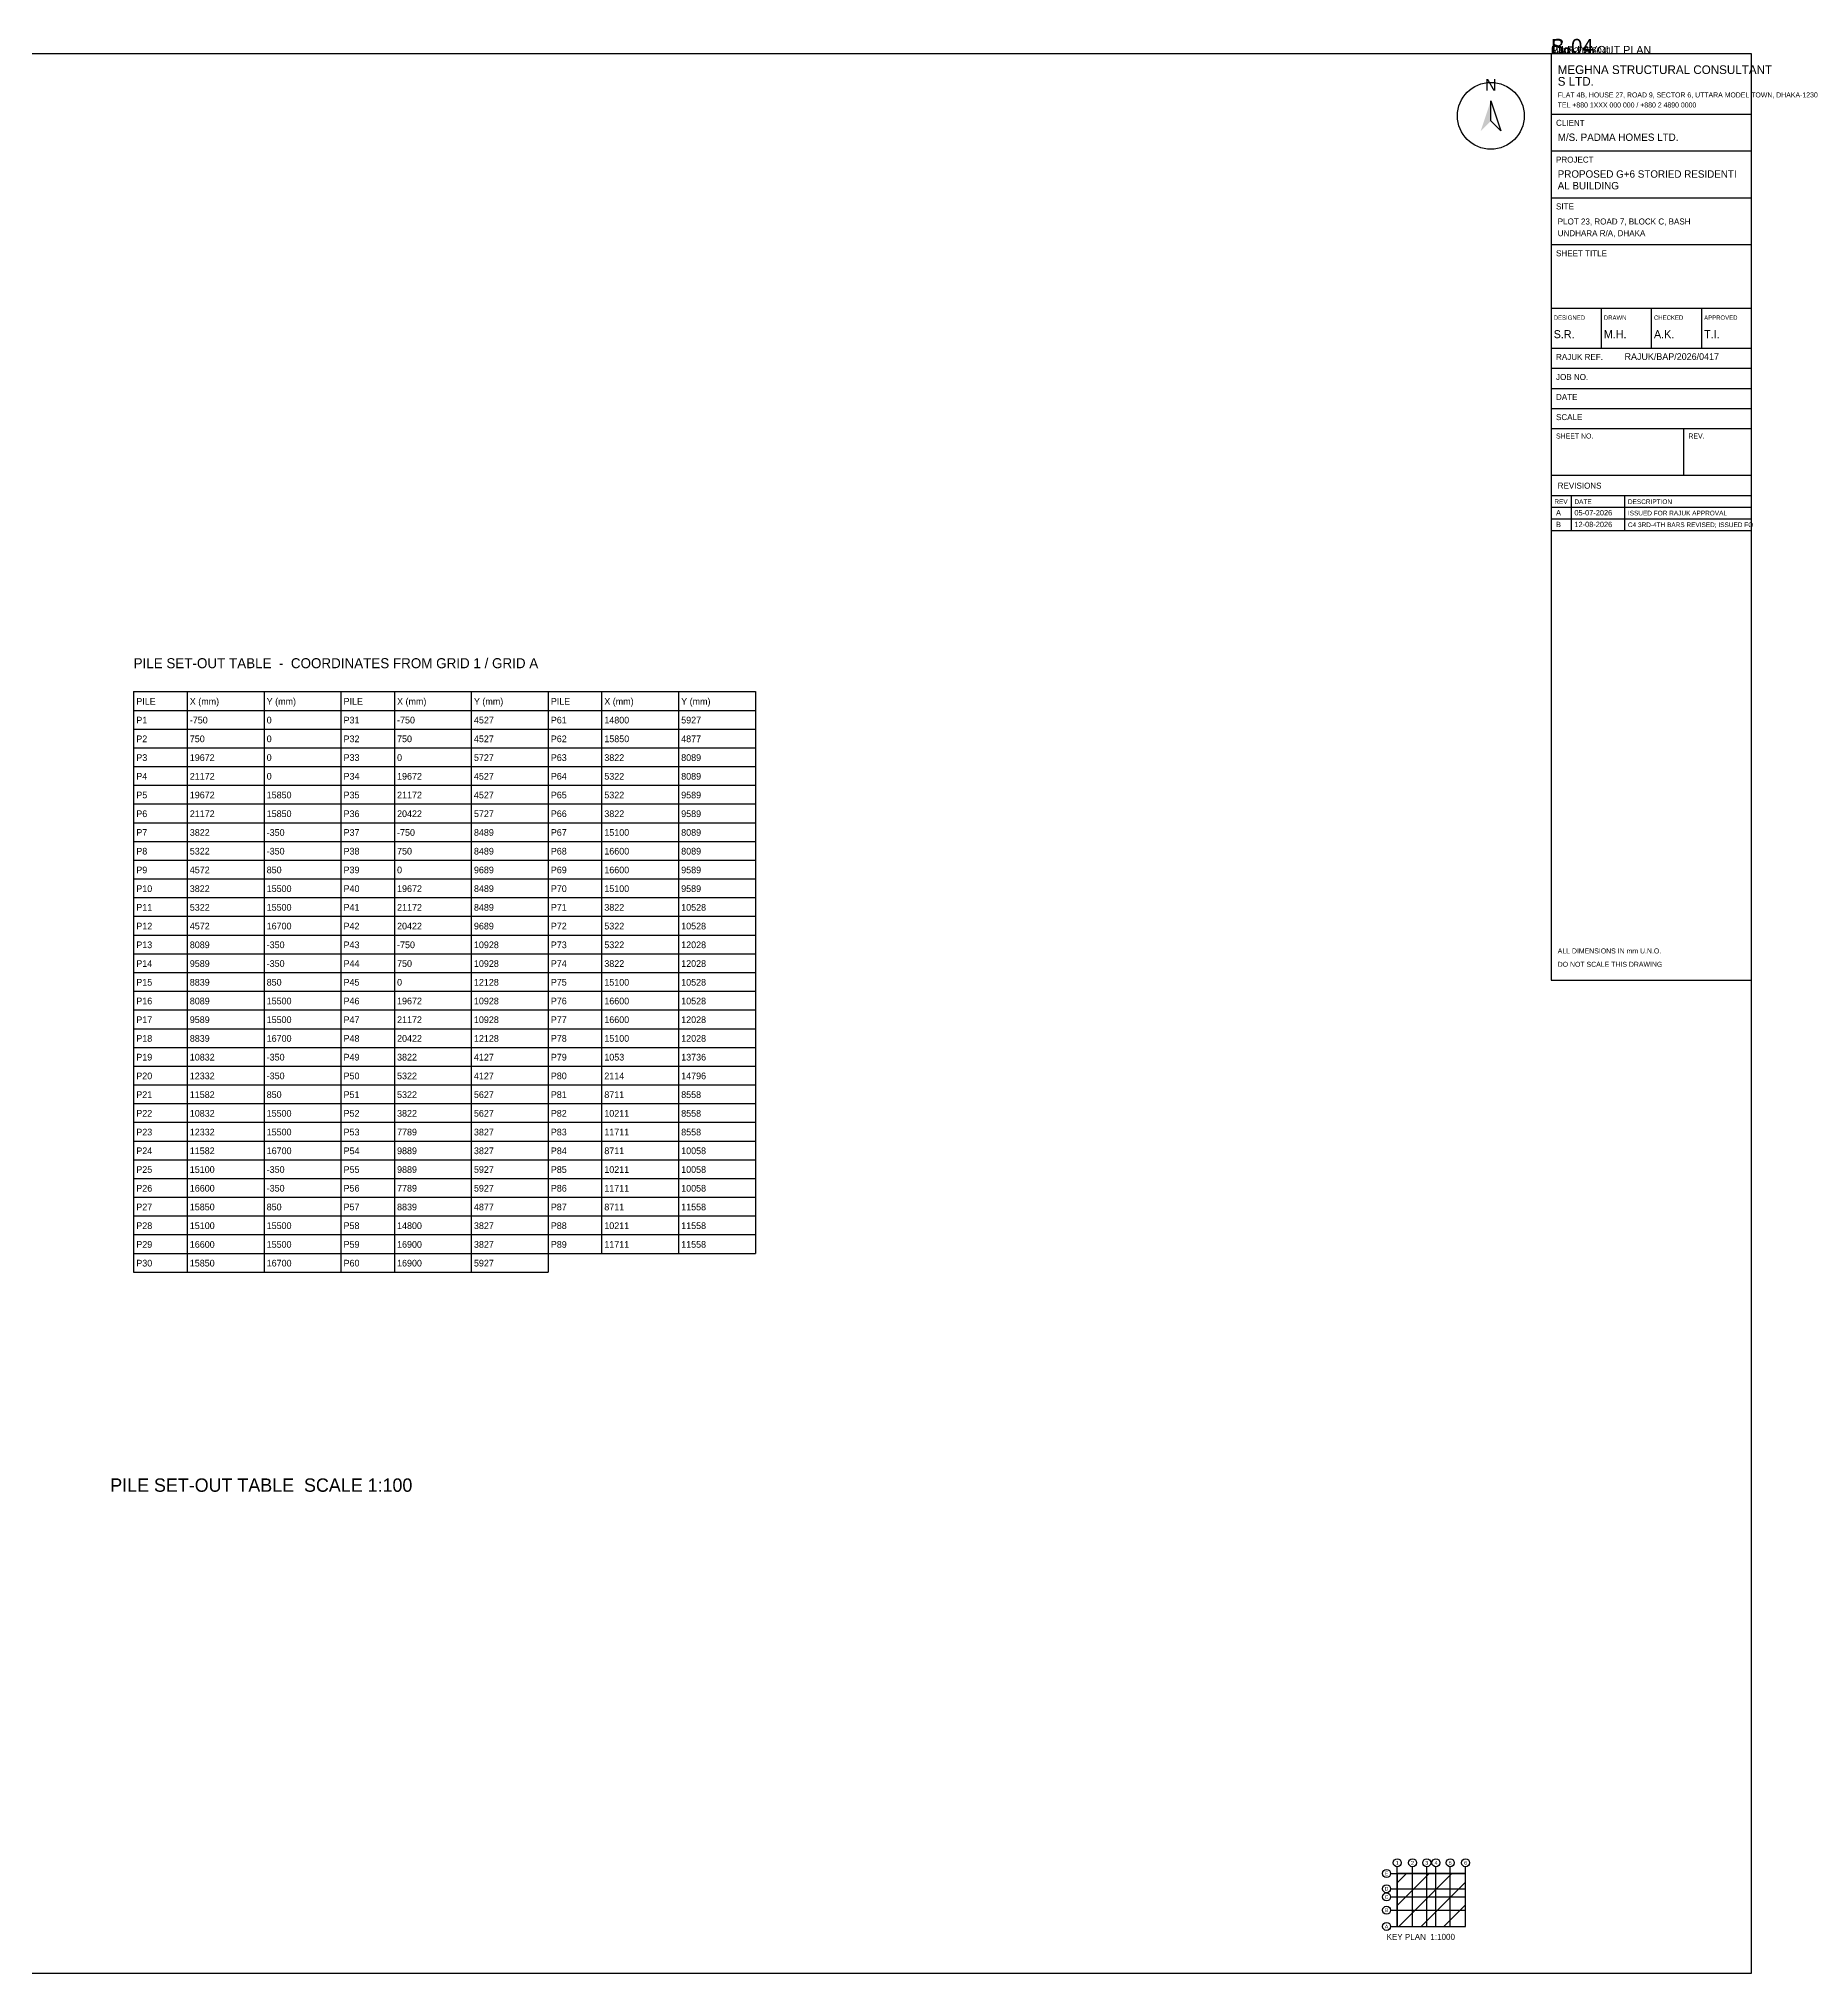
# Model space of a CAD drawing. Extents: x 1000 to 743527, y -207200 to 58857.
# Drawn here: x 408259 to 461227, y 1000 to 58857 of the extents above; entities that cross this region are included whole.
import ezdxf
from ezdxf.enums import TextEntityAlignment as Align

# ---------------------------------------------------------------- set-up
doc = ezdxf.new("R2010")
doc.units = 0
for name, color, linetype in [('Arrow', 7, 'Continuous'), ('Grid', 8, 'Continuous'), ('Grid Circle', 8, 'Continuous'), ('Grid text', 7, 'Continuous'), ('Hatch', 9, 'Continuous'), ('Sheet', 7, 'Continuous'), ('Text-1', 7, 'Continuous'), ('TITLE', 7, 'Continuous')]:
    doc.layers.add(name, color=color, linetype=linetype)

# ---------------------------------------------------------------- blocks, each defined once
blk = doc.blocks.new('TITLE_BLOCK')
at = {"layer": 'TITLE'}
for p, q in [((0, -18), (60, -18)), ((0, -29), (60, -29)), ((0, -43), (60, -43)), ((0, -57), (60, -57)), ((0, -76), (60, -76)), ((0, -76), (0, -88)), ((15, -76), (15, -88)), ((30, -76), (30, -88)), ((45, -76), (45, -88)), ((0, -88), (60, -88)), ((0, -94), (60, -94)), ((0, -100), (60, -100)), ((0, -106), (60, -106)), ((0, -112), (60, -112)), ((39.6, -112), (39.6, -126)), ((0, -126), (60, -126)), ((0, -132), (60, -132)), ((0, -132), (60, -132)), ((6, -132), (6, -142.5)), ((22, -132), (22, -142.5)), ((0, -135.5), (60, -135.5)), ((0, -139), (60, -139)), ((0, -142.5), (60, -142.5))]:
    blk.add_line(p, q, dxfattribs=at)
blk.add_lwpolyline([(0, -277), (60, -277), (60, 0), (0, 0)], close=True, dxfattribs=at)
at = {"layer": 'Text-1'}
for tag, height in [('JOBNO', 2), ('SCALE', 2), ('SHEETTITLE', 2.4), ('SHEETTITLE2', 2.4), ('DATE', 2), ('SHEETNO', 4.5), ('REV', 4.5)]:
    blk.add_attdef(tag, (0, 0), '', height=height, dxfattribs=at)
at = {"layer": 'TITLE'}
for s, height, p in [('MEGHNA STRUCTURAL CONSULTANT', 2.6, (2, -6)), ('S LTD.', 2.6, (2, -9.5)), ('FLAT 4B, HOUSE 27, ROAD 9, SECTOR 6, UTTARA MODEL TOWN, DHAKA-1230', 1.5, (2, -13)), ('TEL +880 1XXX 000 000 / +880 2 4890 0000', 1.5, (2, -16)), ('CLIENT', 1.8, (1.5, -21.5)), ('M/S. PADMA HOMES LTD.', 2.2, (2, -26)), ('PROJECT', 1.8, (1.5, -32.5)), ('AL BUILDING', 2.2, (2, -40.5)), ('PROPOSED G+6 STORIED RESIDENTI', 2.2, (2, -37)), ('SITE', 1.8, (1.5, -46.5)), ('PLOT 23, ROAD 7, BLOCK C, BASH', 1.8, (2, -51)), ('UNDHARA R/A, DHAKA', 1.8, (2, -54.5)), ('SHEET TITLE', 1.8, (1.5, -60.5)), ('DESIGNED', 1.3, (0.8, -79.5)), ('DRAWN', 1.3, (15.8, -79.5)), ('CHECKED', 1.3, (30.8, -79.5)), ('APPROVED', 1.3, (45.8, -79.5)), ('S.R.', 2.4, (0.8, -85)), ('M.H.', 2.4, (15.8, -85)), ('A.K.', 2.4, (30.8, -85)), ('T.I.', 2.4, (45.8, -85)), ('RAJUK REF.', 1.8, (1.5, -91.5)), ('RAJUK/BAP/2026/0417', 2, (22, -91.5)), ('JOB NO.', 1.8, (1.5, -97.5)), ('DATE', 1.8, (1.5, -103.5)), ('SCALE', 1.8, (1.5, -109.5)), ('SHEET NO.', 1.5, (1.5, -115)), ('REV.', 1.5, (41.1, -115)), ('REVISIONS', 1.8, (2, -130)), ('REV', 1.4, (1, -134.6)), ('DATE', 1.4, (7, -134.6)), ('DESCRIPTION', 1.4, (23, -134.6)), ('ALL DIMENSIONS IN mm U.N.O.', 1.5, (2, -269)), ('DO NOT SCALE THIS DRAWING', 1.5, (2, -273))]:
    blk.add_text(s, height=height, dxfattribs=at).set_placement(p)
blk = doc.blocks.new('NORTH_ARROW')
at = {"layer": 'Arrow'}
blk.add_lwpolyline([(0, 0), (3, -9), (0, -6)], close=True, dxfattribs=at)
blk.add_circle((0, -4.5), 10, dxfattribs=at)
blk.add_solid([(0, 0), (-3, -9), (0, -6)], dxfattribs=at)
at = {"layer": 'Text-1'}
blk.add_text('N', height=3.5, dxfattribs=at).set_placement((0, 3), align=Align.CENTER)
blk = doc.blocks.new('KEY_PLAN')
at = {"layer": 'Grid'}
for p, q in [((0, 0), (0, 17.8496)), ((4.572, 0), (4.572, 17.8496)), ((8.8392, 0), (8.8392, 17.8496)), ((11.5824, 0), (11.5824, 17.8496)), ((15.8496, 0), (15.8496, 17.8496)), ((20.4216, 0), (20.4216, 17.8496)), ((-2, 15.8496), (20.4216, 15.8496)), ((-2, 11.2776), (20.4216, 11.2776)), ((-2, 8.8392), (20.4216, 8.8392)), ((-2, 4.8768), (20.4216, 4.8768)), ((-2, 0), (20.4216, 0))]:
    blk.add_line(p, q, dxfattribs=at)
at = {"layer": 'Grid Circle'}
for centre in [(0, 19.0496), (4.572, 19.0496), (8.8392, 19.0496), (11.5824, 19.0496), (15.8496, 19.0496), (20.4216, 19.0496), (-3.2, 15.8496), (-3.2, 11.2776), (-3.2, 8.8392), (-3.2, 4.8768), (-3.2, 0)]:
    blk.add_circle(centre, 1.2, dxfattribs=at)
at = {"layer": 'Sheet'}
blk.add_lwpolyline([(0, 0), (20.4216, 0), (20.4216, 15.8496), (0, 15.8496)], close=True, dxfattribs=at)
at = {"layer": 'Grid text'}
for s, p in [('1', (0, 19.0496)), ('2', (4.572, 19.0496)), ('3', (8.8392, 19.0496)), ('4', (11.5824, 19.0496)), ('5', (15.8496, 19.0496)), ('6', (20.4216, 19.0496)), ('D', (-3.2, 11.2776)), ('E', (-3.2, 15.8496)), ('C', (-3.2, 8.8392)), ('A', (-3.2, 0)), ('B', (-3.2, 4.8768))]:
    blk.add_text(s, height=1.1, dxfattribs=at).set_placement(p, align=Align.MIDDLE_CENTER)
at = {"layer": 'Sheet'}
blk.add_text('KEY PLAN  1:1000', height=1.8, dxfattribs=at).set_placement((-3.2, -4))

msp = doc.modelspace()

# ---------------------------------------------------------------- hatches: boundary and pattern name
at = {"layer": 'Hatch'}
h = msp.add_hatch(dxfattribs=at)
h.set_pattern_fill('ANSI31', scale=150)
h.paths.add_polyline_path([(448900, 2400), (450942.2, 2400), (450942.2, 3985), (448900, 3985)])

# ---------------------------------------------------------------- linework, layer by layer
for p, q in [((411100, 39330), (417300, 39330)), ((411100, 39330), (411100, 21970)), ((411100, 38770), (417300, 38770)), ((412700, 39330), (412700, 21970)), ((415000, 39330), (415000, 21970)), ((417300, 39330), (417300, 21970)), ((417300, 39330), (423500, 39330)), ((417300, 39330), (417300, 21970)), ((417300, 38770), (423500, 38770)), ((418900, 39330), (418900, 21970)), ((421200, 39330), (421200, 21970)), ((423500, 39330), (423500, 21970)), ((423500, 39330), (429700, 39330)), ((423500, 39330), (423500, 22530)), ((423500, 38770), (429700, 38770)), ((425100, 39330), (425100, 22530)), ((427400, 39330), (427400, 22530)), ((429700, 39330), (429700, 22530)), ((411100, 38210), (417300, 38210)), ((417300, 38210), (423500, 38210)), ((423500, 38210), (429700, 38210)), ((411100, 37650), (417300, 37650)), ((417300, 37650), (423500, 37650)), ((423500, 37650), (429700, 37650)), ((411100, 37090), (417300, 37090)), ((417300, 37090), (423500, 37090)), ((423500, 37090), (429700, 37090)), ((411100, 36530), (417300, 36530)), ((417300, 36530), (423500, 36530)), ((423500, 36530), (429700, 36530)), ((411100, 35970), (417300, 35970)), ((417300, 35970), (423500, 35970)), ((423500, 35970), (429700, 35970)), ((411100, 35410), (417300, 35410)), ((417300, 35410), (423500, 35410)), ((423500, 35410), (429700, 35410)), ((411100, 34850), (417300, 34850)), ((417300, 34850), (423500, 34850)), ((423500, 34850), (429700, 34850)), ((411100, 34290), (417300, 34290)), ((417300, 34290), (423500, 34290)), ((423500, 34290), (429700, 34290)), ((411100, 33730), (417300, 33730)), ((417300, 33730), (423500, 33730)), ((423500, 33730), (429700, 33730)), ((411100, 33170), (417300, 33170)), ((417300, 33170), (423500, 33170)), ((423500, 33170), (429700, 33170)), ((411100, 32610), (417300, 32610)), ((417300, 32610), (423500, 32610)), ((423500, 32610), (429700, 32610)), ((411100, 32050), (417300, 32050)), ((417300, 32050), (423500, 32050)), ((423500, 32050), (429700, 32050)), ((411100, 31490), (417300, 31490)), ((417300, 31490), (423500, 31490)), ((423500, 31490), (429700, 31490)), ((411100, 30930), (417300, 30930)), ((417300, 30930), (423500, 30930)), ((423500, 30930), (429700, 30930)), ((411100, 30370), (417300, 30370)), ((417300, 30370), (423500, 30370)), ((423500, 30370), (429700, 30370)), ((411100, 29810), (417300, 29810)), ((417300, 29810), (423500, 29810)), ((423500, 29810), (429700, 29810)), ((411100, 29250), (417300, 29250)), ((417300, 29250), (423500, 29250)), ((423500, 29250), (429700, 29250)), ((411100, 28690), (417300, 28690)), ((417300, 28690), (423500, 28690)), ((423500, 28690), (429700, 28690)), ((411100, 28130), (417300, 28130)), ((417300, 28130), (423500, 28130)), ((423500, 28130), (429700, 28130)), ((411100, 27570), (417300, 27570)), ((417300, 27570), (423500, 27570)), ((423500, 27570), (429700, 27570)), ((411100, 27010), (417300, 27010)), ((417300, 27010), (423500, 27010)), ((423500, 27010), (429700, 27010)), ((411100, 26450), (417300, 26450)), ((417300, 26450), (423500, 26450)), ((423500, 26450), (429700, 26450)), ((411100, 25890), (417300, 25890)), ((417300, 25890), (423500, 25890)), ((423500, 25890), (429700, 25890)), ((411100, 25330), (417300, 25330)), ((417300, 25330), (423500, 25330)), ((423500, 25330), (429700, 25330)), ((411100, 24770), (417300, 24770)), ((417300, 24770), (423500, 24770)), ((423500, 24770), (429700, 24770)), ((411100, 24210), (417300, 24210)), ((417300, 24210), (423500, 24210)), ((423500, 24210), (429700, 24210)), ((411100, 23650), (417300, 23650)), ((417300, 23650), (423500, 23650)), ((423500, 23650), (429700, 23650)), ((411100, 23090), (417300, 23090)), ((417300, 23090), (423500, 23090)), ((423500, 23090), (429700, 23090)), ((411100, 22530), (417300, 22530)), ((417300, 22530), (423500, 22530)), ((423500, 22530), (429700, 22530)), ((411100, 21970), (417300, 21970)), ((417300, 21970), (423500, 21970))]:
    msp.add_line(p, q)
at = {"layer": 'Sheet'}
msp.add_lwpolyline([(377400, 1000), (459500, 1000), (459500, 58400), (377400, 58400)], close=True, dxfattribs=at)

# ---------------------------------------------------------------- block references
at = {"layer": 'Arrow', "xscale": 100, "yscale": 100}
msp.add_blockref('NORTH_ARROW', (451700, 57000), dxfattribs=at)
at = {"layer": 'Sheet', "xscale": 100, "yscale": 100}
msp.add_blockref('KEY_PLAN', (448900, 2400), dxfattribs=at)
at = {"layer": 'TITLE', "xscale": 100, "yscale": 100}
msp.add_blockref('TITLE_BLOCK', (453500, 58400), dxfattribs=at).add_auto_attribs({'SHEETTITLE': 'PILE LAYOUT PLAN', 'JOBNO': 'MSC-2026-041', 'DATE': '12-08-2026', 'SCALE': '1:100', 'SHEETNO': 'S-04', 'REV': 'B'})

# ---------------------------------------------------------------- texts
at = {"layer": 'Sheet'}
for s, height, p in [('PILE SET-OUT TABLE  -  COORDINATES FROM GRID 1 / GRID A', 300, (411100, 40030)), ('PILE SET-OUT TABLE  SCALE 1:100', 400, (410400, 15400))]:
    msp.add_text(s, height=height, dxfattribs=at).set_placement(p)
at = {"layer": 'Text-1'}
for s, p in [('PILE', (411180, 38938)), ('X (mm)', (412780, 38938)), ('Y (mm)', (415080, 38938)), ('PILE', (417380, 38938)), ('X (mm)', (418980, 38938)), ('Y (mm)', (421280, 38938)), ('PILE', (423580, 38938)), ('X (mm)', (425180, 38938)), ('Y (mm)', (427480, 38938)), ('P1', (411180, 38378)), ('-750', (412780, 38378)), ('0', (415080, 38378)), ('P31', (417380, 38378)), ('-750', (418980, 38378)), ('4527', (421280, 38378)), ('P61', (423580, 38378)), ('14800', (425180, 38378)), ('5927', (427480, 38378)), ('P2', (411180, 37818)), ('750', (412780, 37818)), ('0', (415080, 37818)), ('P32', (417380, 37818)), ('750', (418980, 37818)), ('4527', (421280, 37818)), ('P62', (423580, 37818)), ('15850', (425180, 37818)), ('4877', (427480, 37818)), ('P3', (411180, 37258)), ('19672', (412780, 37258)), ('0', (415080, 37258)), ('P33', (417380, 37258)), ('0', (418980, 37258)), ('5727', (421280, 37258)), ('P63', (423580, 37258)), ('3822', (425180, 37258)), ('8089', (427480, 37258)), ('P4', (411180, 36698)), ('21172', (412780, 36698)), ('0', (415080, 36698)), ('P34', (417380, 36698)), ('19672', (418980, 36698)), ('4527', (421280, 36698)), ('P64', (423580, 36698)), ('5322', (425180, 36698)), ('8089', (427480, 36698)), ('P5', (411180, 36138)), ('19672', (412780, 36138)), ('15850', (415080, 36138)), ('P35', (417380, 36138)), ('21172', (418980, 36138)), ('4527', (421280, 36138)), ('P65', (423580, 36138)), ('5322', (425180, 36138)), ('9589', (427480, 36138)), ('P6', (411180, 35578)), ('21172', (412780, 35578)), ('15850', (415080, 35578)), ('P36', (417380, 35578)), ('20422', (418980, 35578)), ('5727', (421280, 35578)), ('P66', (423580, 35578)), ('3822', (425180, 35578)), ('9589', (427480, 35578)), ('P7', (411180, 35018)), ('3822', (412780, 35018)), ('-350', (415080, 35018)), ('P37', (417380, 35018)), ('-750', (418980, 35018)), ('8489', (421280, 35018)), ('P67', (423580, 35018)), ('15100', (425180, 35018)), ('8089', (427480, 35018)), ('P8', (411180, 34458)), ('5322', (412780, 34458)), ('-350', (415080, 34458)), ('P38', (417380, 34458)), ('750', (418980, 34458)), ('8489', (421280, 34458)), ('P68', (423580, 34458)), ('16600', (425180, 34458)), ('8089', (427480, 34458)), ('P9', (411180, 33898)), ('4572', (412780, 33898)), ('850', (415080, 33898)), ('P39', (417380, 33898)), ('0', (418980, 33898)), ('9689', (421280, 33898)), ('P69', (423580, 33898)), ('16600', (425180, 33898)), ('9589', (427480, 33898)), ('P10', (411180, 33338)), ('3822', (412780, 33338)), ('5322', (412780, 32778)), ('15500', (415080, 33338)), ('15500', (415080, 32778)), ('P40', (417380, 33338)), ('21172', (418980, 32778)), ('19672', (418980, 33338)), ('8489', (421280, 33338)), ('8489', (421280, 32778)), ('P70', (423580, 33338)), ('3822', (425180, 32778)), ('15100', (425180, 33338)), ('9589', (427480, 33338)), ('10528', (427480, 32778)), ('P11', (411180, 32778)), ('P12', (411180, 32218)), ('4572', (412780, 32218)), ('16700', (415080, 32218)), ('P41', (417380, 32778)), ('P42', (417380, 32218)), ('20422', (418980, 32218)), ('9689', (421280, 32218)), ('P71', (423580, 32778)), ('P72', (423580, 32218)), ('5322', (425180, 32218)), ('10528', (427480, 32218)), ('P13', (411180, 31658)), ('8089', (412780, 31658)), ('-350', (415080, 31658)), ('P43', (417380, 31658)), ('-750', (418980, 31658)), ('10928', (421280, 31658)), ('P73', (423580, 31658)), ('5322', (425180, 31658)), ('12028', (427480, 31658)), ('P14', (411180, 31098)), ('9589', (412780, 31098)), ('-350', (415080, 31098)), ('P44', (417380, 31098)), ('750', (418980, 31098)), ('10928', (421280, 31098)), ('P74', (423580, 31098)), ('3822', (425180, 31098)), ('12028', (427480, 31098)), ('P15', (411180, 30538)), ('8839', (412780, 30538)), ('850', (415080, 30538)), ('P45', (417380, 30538)), ('0', (418980, 30538)), ('12128', (421280, 30538)), ('P75', (423580, 30538)), ('15100', (425180, 30538)), ('10528', (427480, 30538)), ('P16', (411180, 29978)), ('8089', (412780, 29978)), ('15500', (415080, 29978)), ('P46', (417380, 29978)), ('19672', (418980, 29978)), ('10928', (421280, 29978)), ('P76', (423580, 29978)), ('16600', (425180, 29978)), ('10528', (427480, 29978)), ('P17', (411180, 29418)), ('9589', (412780, 29418)), ('15500', (415080, 29418)), ('P47', (417380, 29418)), ('21172', (418980, 29418)), ('10928', (421280, 29418)), ('P77', (423580, 29418)), ('16600', (425180, 29418)), ('12028', (427480, 29418)), ('P18', (411180, 28858)), ('8839', (412780, 28858)), ('16700', (415080, 28858)), ('P48', (417380, 28858)), ('20422', (418980, 28858)), ('12128', (421280, 28858)), ('P78', (423580, 28858)), ('15100', (425180, 28858)), ('12028', (427480, 28858)), ('P19', (411180, 28298)), ('10832', (412780, 28298)), ('-350', (415080, 28298)), ('P49', (417380, 28298)), ('3822', (418980, 28298)), ('4127', (421280, 28298)), ('P79', (423580, 28298)), ('1053', (425180, 28298)), ('13736', (427480, 28298)), ('P20', (411180, 27738)), ('12332', (412780, 27738)), ('-350', (415080, 27738)), ('P50', (417380, 27738)), ('5322', (418980, 27738)), ('4127', (421280, 27738)), ('P80', (423580, 27738)), ('2114', (425180, 27738)), ('14796', (427480, 27738)), ('P21', (411180, 27178)), ('11582', (412780, 27178)), ('850', (415080, 27178)), ('P51', (417380, 27178)), ('5322', (418980, 27178)), ('5627', (421280, 27178)), ('P81', (423580, 27178)), ('8711', (425180, 27178)), ('8558', (427480, 27178)), ('P22', (411180, 26618)), ('10832', (412780, 26618)), ('15500', (415080, 26618)), ('P52', (417380, 26618)), ('3822', (418980, 26618)), ('5627', (421280, 26618)), ('P82', (423580, 26618)), ('10211', (425180, 26618)), ('8558', (427480, 26618)), ('P23', (411180, 26058)), ('12332', (412780, 26058)), ('15500', (415080, 26058)), ('P53', (417380, 26058)), ('7789', (418980, 26058)), ('3827', (421280, 26058)), ('P83', (423580, 26058)), ('11711', (425180, 26058)), ('8558', (427480, 26058)), ('P24', (411180, 25498)), ('11582', (412780, 25498)), ('16700', (415080, 25498)), ('P54', (417380, 25498)), ('9889', (418980, 25498)), ('3827', (421280, 25498)), ('P84', (423580, 25498)), ('8711', (425180, 25498)), ('10058', (427480, 25498)), ('P25', (411180, 24938)), ('15100', (412780, 24938)), ('-350', (415080, 24938)), ('P55', (417380, 24938)), ('9889', (418980, 24938)), ('5927', (421280, 24938)), ('P85', (423580, 24938)), ('10211', (425180, 24938)), ('10058', (427480, 24938)), ('P26', (411180, 24378)), ('16600', (412780, 24378)), ('-350', (415080, 24378)), ('P56', (417380, 24378)), ('7789', (418980, 24378)), ('5927', (421280, 24378)), ('P86', (423580, 24378)), ('11711', (425180, 24378)), ('10058', (427480, 24378)), ('P27', (411180, 23818)), ('15850', (412780, 23818)), ('850', (415080, 23818)), ('P57', (417380, 23818)), ('8839', (418980, 23818)), ('4877', (421280, 23818)), ('P87', (423580, 23818)), ('8711', (425180, 23818)), ('11558', (427480, 23818)), ('P28', (411180, 23258)), ('15100', (412780, 23258)), ('15500', (415080, 23258)), ('P58', (417380, 23258)), ('14800', (418980, 23258)), ('3827', (421280, 23258)), ('P88', (423580, 23258)), ('10211', (425180, 23258)), ('11558', (427480, 23258)), ('P29', (411180, 22698)), ('16600', (412780, 22698)), ('15500', (415080, 22698)), ('P59', (417380, 22698)), ('16900', (418980, 22698)), ('3827', (421280, 22698)), ('P89', (423580, 22698)), ('11711', (425180, 22698)), ('11558', (427480, 22698)), ('P30', (411180, 22138)), ('15850', (412780, 22138)), ('16700', (415080, 22138)), ('P60', (417380, 22138)), ('16900', (418980, 22138)), ('5927', (421280, 22138))]:
    msp.add_text(s, height=200, dxfattribs=at).set_placement(p)
at = {"layer": 'TITLE'}
for s, height, p in [('A', 160, (453650, 44600)), ('05-07-2026', 160, (454200, 44600)), ('ISSUED FOR RAJUK APPROVAL', 140, (455800, 44600)), ('B', 160, (453650, 44250)), ('12-08-2026', 160, (454200, 44250)), ('C4 3RD-4TH BARS REVISED; ISSUED FO', 140, (455800, 44250))]:
    msp.add_text(s, height=height, dxfattribs=at).set_placement(p)

doc.saveas('drawing.dxf')
